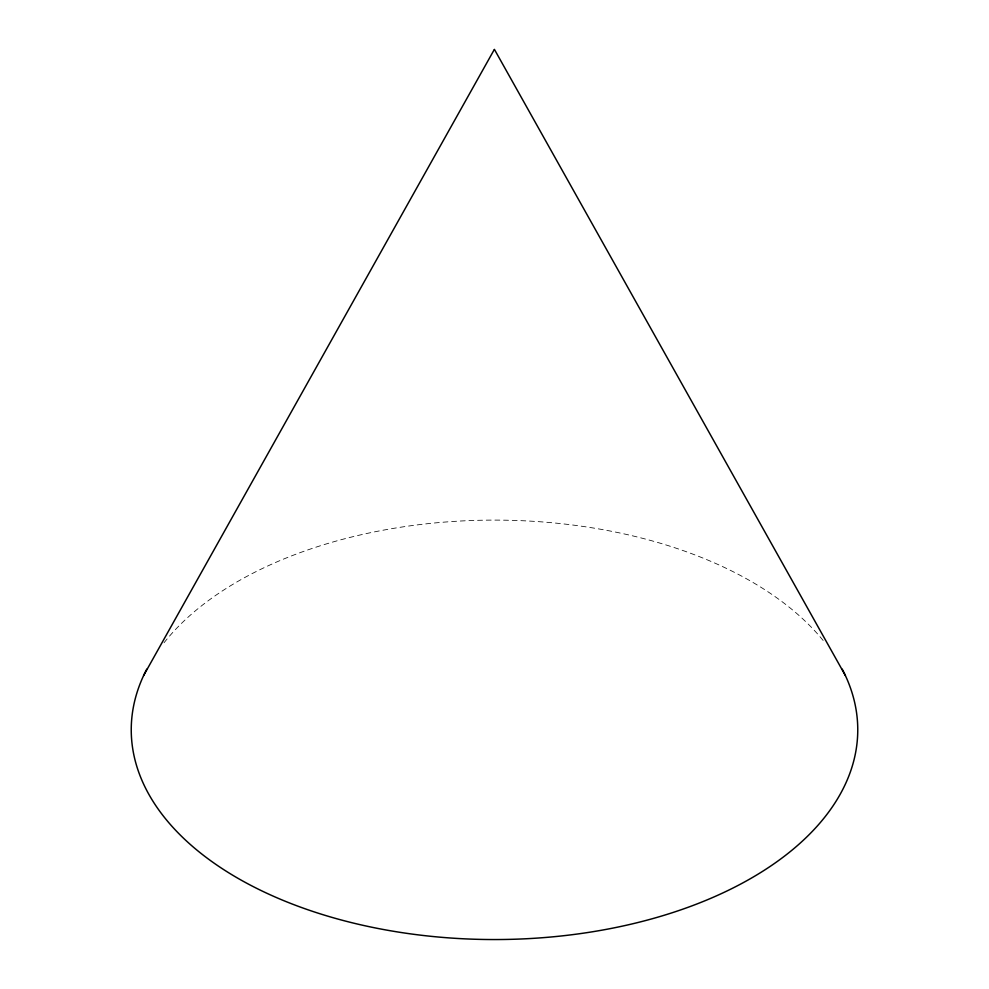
<?xml version="1.0" encoding="UTF-8"?>
<svg xmlns="http://www.w3.org/2000/svg" width="989" height="989" viewBox="0 0 989 989"><rect width="100%" height="100%" fill="white"/><g stroke="black" fill="none" stroke-linecap="round" stroke-linejoin="round"><path stroke-width="0.74" stroke-dasharray="4.95 3.71" d="M164.013 642.776A363.26 209.73 0 0 1 494.5 520.103A363.26 209.73 0 0 1 824.987 642.776"/><path stroke-width="1.48" d="M143.615 675.549L494.327 49.475M494.463 49.475L845.385 675.549M842.232 669.157A363.26 209.73 0 0 1 494.5 939.55A363.26 209.73 0 0 1 146.768 669.157"/></g></svg>
